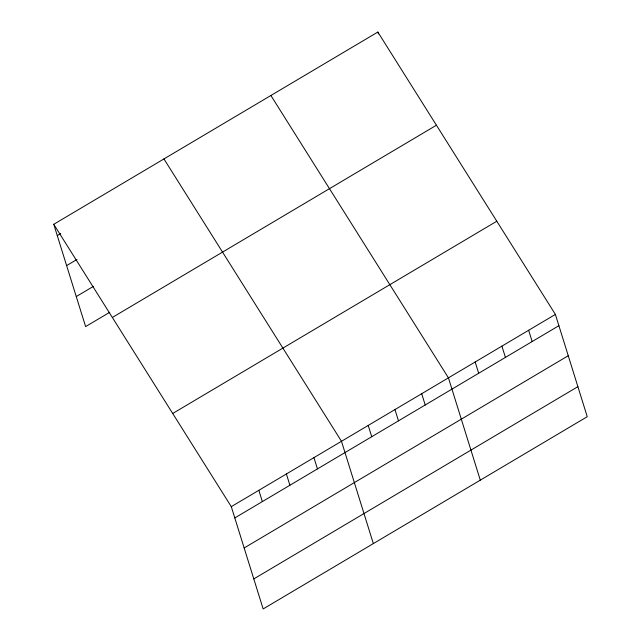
<?xml version="1.0" encoding="UTF-8"?>
<svg xmlns="http://www.w3.org/2000/svg" width="641" height="641" viewBox="0 0 641 641"><rect width="100%" height="100%" fill="white"/><g stroke="black" fill="none" stroke-linecap="round" stroke-linejoin="round"><path stroke-width="0.96" d="M53.756 224.294L377.845 32.05L555.386 314.411L587.244 416.706L263.155 608.95L231.289 506.654L53.756 224.294L85.614 326.59L109.723 312.295M57.265 235.576L60.711 233.532M66.624 265.614L76.952 259.485M76.263 296.559L93.482 286.343M112.343 317.471L436.433 125.227M172.701 413.477L496.799 221.233M231.289 506.654L555.386 314.411M234.806 517.936L558.896 325.692M244.157 547.967L568.255 355.723M253.796 578.919L577.894 386.667M270.895 95.493L448.436 377.845L480.293 480.149M163.944 158.928L341.485 441.288L373.342 543.584M528.649 330.267L532.158 341.549M501.911 346.124L505.42 357.414M377.845 32.05L378.43 33.933M475.173 361.989L478.683 373.27M421.698 393.71L425.207 404.992M394.96 409.567L398.47 420.849M368.222 425.432L371.732 436.713M313.938 457.626L317.447 468.916M286.391 473.971L289.9 485.253M258.836 490.309L262.353 501.599"/></g></svg>
